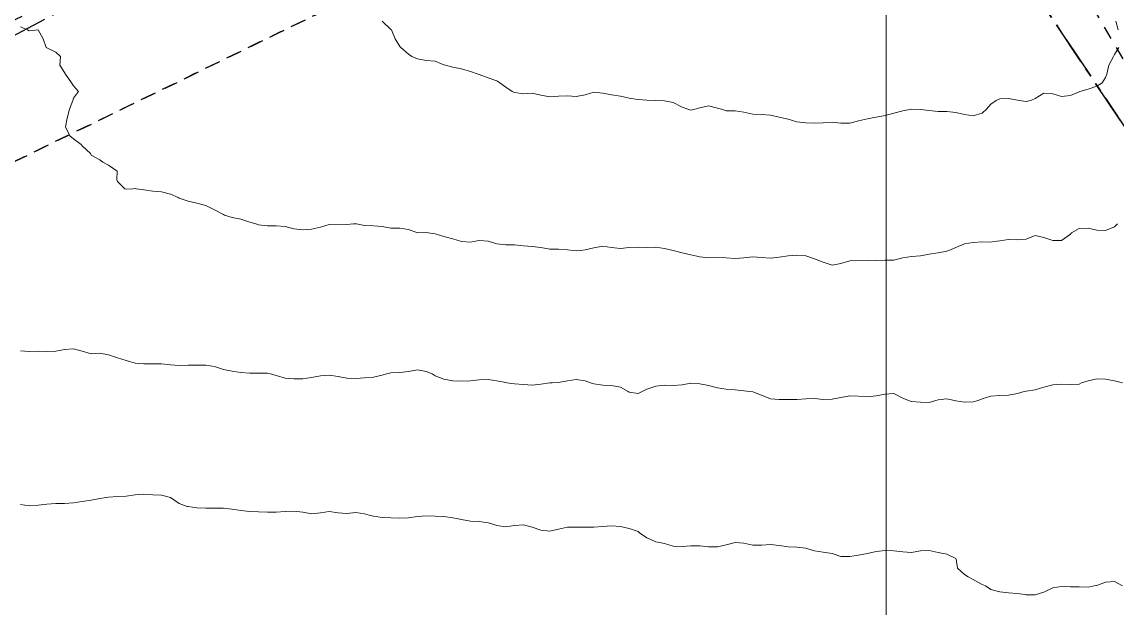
# Model space of a CAD drawing. Header units: centimetres. Extents: x 0 to 642158, y -847 to 649707.
# Drawn here: x 617417.8 to 617479.9, y 620634.5 to 620667.7 of the extents above; entities that cross this region are included whole.
import ezdxf

# ---------------------------------------------------------------- set-up
doc = ezdxf.new("R2010")
doc.units = ezdxf.units.CM
doc.header["$MEASUREMENT"] = 0
doc.linetypes.add('CENTERX2', pattern=[4, 2.5, -0.5, 0.5, -0.5])
doc.linetypes.add('JIS_02_0.7', pattern=[1.35, 0.75, -0.6])
for name, color, linetype, lineweight in [('MEV_grille', 254, 'Continuous', 9), ('WAL_parcellaire agricole', 7, 'JIS_02_0.7', 25), ('WAL_topographie 0.5', 253, 'Continuous', 20)]:
    doc.layers.add(name, color=color, linetype=linetype, lineweight=lineweight)
doc.layers.add('SPW_parcellaire cadastral', color=7, linetype='CENTERX2', lineweight=25, true_color=0xff0542)

# ---------------------------------------------------------------- blocks, each defined once
blk = doc.blocks.new('*U112')
at = {"layer": 'MEV_grille', "transparency": 33554687}
blk.add_lwpolyline([(0, 1825.476), (0, -1825.476)], dxfattribs=at)
blk = doc.blocks.new('*U113')
at = {"layer": 'MEV_grille', "color": 0, "linetype": 'ByBlock', "lineweight": -2, "transparency": 16777216}
blk.add_blockref('*U112', (2100, 0), dxfattribs=at)

msp = doc.modelspace()

# ---------------------------------------------------------------- linework, layer by layer
at = {"layer": 'SPW_parcellaire cadastral'}
for points in [[(617622.857, 620723.826), (617495.619, 620638.846), (617461.462, 620689.988), (617598.891, 620759.697), (617622.857, 620723.826)], [(617307.032, 620609.235), (617461.462, 620689.988), (617495.619, 620638.846), (617622.857, 620723.826)]]:
    msp.add_lwpolyline(points, dxfattribs=at)
at = {"layer": 'WAL_parcellaire agricole'}
for points in [[(617468.944, 620684.892), (617492.896, 620643.951), (617509.144, 620651.953), (617540.642, 620668.457), (617558.391, 620680.209), (617589.638, 620699.462), (617598.887, 620705.463), (617624.385, 620722.341), (617653.39, 620679.22), (617641.141, 620670.593), (617622.518, 620651.841), (617611.109, 620633.211), (617607.272, 620626.09), (617594.275, 620599.088), (617576.029, 620562.712), (617540.913, 620492.708)], [(617309.438, 620607.195), (617305.901, 620612.93), (617403.769, 620661.316), (617465.14, 620690.573), (617468.944, 620684.892), (617309.438, 620607.195)], [(617309.438, 620607.195), (617468.944, 620684.892)]]:
    msp.add_lwpolyline(points, dxfattribs=at)
at = {"layer": 'WAL_topographie 0.5'}
for points in [[(617417.75, 620667.432), (617418.15, 620667.25), (617418.25, 620667.205), (617418.75, 620667.25), (617418.75, 620667.25), (617418.75, 620667.25), (617419.038, 620666.75), (617419.217, 620666.25), (617419.25, 620666.229), (617419.75, 620665.988), (617420.028, 620665.75), (617419.985, 620665.25), (617420.25, 620664.841), (617420.313, 620664.75), (617420.65, 620664.25), (617420.75, 620664.083), (617421.05, 620663.75), (617420.75, 620663.375), (617420.718, 620663.25), (617420.534, 620662.75), (617420.398, 620662.25), (617420.3, 620661.75), (617420.55, 620661.25), (617420.75, 620661.068), (617421.187, 620660.75), (617421.25, 620660.683), (617421.714, 620660.25), (617421.75, 620660.15), (617422.25, 620659.88), (617422.426, 620659.75), (617422.75, 620659.583), (617423.228, 620659.25), (617423.212, 620658.75), (617423.25, 620658.662), (617423.662, 620658.25), (617423.75, 620658.221), (617424.125, 620658.25), (617424.25, 620658.264), (617424.312, 620658.25), (617424.75, 620658.181), (617425.25, 620658.104), (617425.75, 620658.076), (617426.25, 620657.945), (617426.694, 620657.75), (617426.75, 620657.717), (617427.25, 620657.536), (617427.75, 620657.434), (617428.25, 620657.297), (617428.368, 620657.25), (617428.75, 620657.059), (617429.25, 620656.779), (617429.306, 620656.75), (617429.75, 620656.612), (617430.25, 620656.517), (617430.75, 620656.346), (617431.096, 620656.25), (617431.25, 620656.197), (617431.75, 620656.141), (617432.25, 620656.141), (617432.75, 620656.111), (617433.25, 620655.967), (617433.75, 620655.917), (617434.25, 620655.96), (617434.75, 620656.073), (617435.25, 620656.22), (617435.75, 620656.212), (617436.25, 620656.22), (617436.625, 620656.25), (617436.75, 620656.257), (617436.8, 620656.25), (617437.25, 620656.167), (617437.75, 620656.139), (617438.25, 620656.116), (617438.75, 620656.01), (617439.25, 620656.005), (617439.75, 620655.938), (617440.25, 620655.75), (617440.75, 620655.763), (617440.85, 620655.75), (617441.25, 620655.699), (617441.75, 620655.546), (617442.25, 620655.407), (617442.75, 620655.25), (617442.75, 620655.25), (617443.25, 620655.221), (617443.417, 620655.25), (617443.75, 620655.318), (617444.25, 620655.273), (617444.321, 620655.25), (617444.75, 620655.135), (617445.25, 620655.077), (617445.75, 620655.064), (617446.25, 620655.011), (617446.75, 620654.976), (617447.25, 620654.923), (617447.75, 620654.832), (617448.25, 620654.821), (617448.75, 620654.794), (617449.083, 620654.75), (617449.25, 620654.725), (617449.5, 620654.75), (617449.75, 620654.779), (617450.25, 620654.894), (617450.75, 620654.995), (617451.25, 620654.922), (617451.75, 620654.852), (617452.25, 620654.922), (617452.75, 620654.94), (617453.25, 620654.926), (617453.75, 620654.94), (617454.25, 620654.862), (617454.75, 620654.75), (617454.75, 620654.75), (617455.25, 620654.625), (617455.75, 620654.505), (617456.25, 620654.389), (617456.75, 620654.335), (617457.25, 620654.36), (617457.75, 620654.341), (617458.25, 620654.3), (617458.75, 620654.341), (617459.25, 620654.386), (617459.75, 620654.35), (617460.25, 620654.308), (617460.75, 620654.365), (617461.25, 620654.437), (617461.75, 620654.483), (617462.25, 620654.442), (617462.75, 620654.274), (617462.8, 620654.25), (617463.25, 620654.08), (617463.75, 620653.92), (617464.25, 620654.014), (617464.75, 620654.165), (617465.25, 620654.179), (617465.75, 620654.161), (617466.25, 620654.19), (617466.75, 620654.196), (617467.25, 620654.203), (617467.458, 620654.25), (617467.75, 620654.326), (617468.25, 620654.407), (617468.75, 620654.442), (617469.25, 620654.538), (617469.75, 620654.615), (617470.25, 620654.708), (617470.361, 620654.75), (617470.75, 620654.922), (617471.25, 620655.125), (617471.75, 620655.201), (617472.25, 620655.23), (617472.75, 620655.229), (617472.917, 620655.25), (617473.25, 620655.292), (617473.75, 620655.375), (617474.25, 620655.358), (617474.75, 620655.399), (617475.25, 620655.593), (617475.75, 620655.488), (617476.25, 620655.32), (617476.75, 620655.321), (617477.25, 620655.669), (617477.321, 620655.75), (617477.75, 620656), (617478.25, 620656.021), (617478.75, 620655.905), (617479.25, 620655.877), (617479.75, 620656.097), (617479.924, 620656.25)], [(617438.25, 620667.75), (617438.75, 620667.278), (617438.775, 620667.25), (617438.99, 620666.75), (617439.25, 620666.317), (617439.303, 620666.25), (617439.75, 620665.881), (617439.938, 620665.75), (617440.25, 620665.607), (617440.75, 620665.521), (617441.25, 620665.471), (617441.75, 620665.279), (617441.833, 620665.25), (617442.25, 620665.144), (617442.75, 620665.048), (617443.25, 620664.898), (617443.683, 620664.75), (617443.75, 620664.717), (617444.25, 620664.524), (617444.75, 620664.361), (617444.917, 620664.25), (617445.25, 620664), (617445.625, 620663.75), (617445.75, 620663.696), (617446.25, 620663.628), (617446.75, 620663.66), (617447.25, 620663.559), (617447.75, 620663.447), (617448.25, 620663.495), (617448.75, 620663.505), (617449.25, 620663.475), (617449.75, 620663.571), (617450.25, 620663.724), (617450.75, 620663.662), (617451.25, 620663.567), (617451.75, 620663.494), (617452.25, 620663.378), (617452.75, 620663.299), (617453.25, 620663.261), (617453.75, 620663.25), (617453.751, 620663.25), (617454.25, 620663.239), (617454.75, 620663.144), (617455.25, 620662.875), (617455.573, 620662.75), (617455.75, 620662.7), (617455.964, 620662.75), (617456.25, 620662.835), (617456.75, 620662.94), (617457.25, 620662.807), (617457.477, 620662.75), (617457.75, 620662.667), (617458.25, 620662.664), (617458.75, 620662.592), (617459.25, 620662.478), (617459.75, 620662.456), (617460.25, 620662.424), (617460.75, 620662.308), (617461, 620662.25), (617461.25, 620662.184), (617461.75, 620662.045), (617462.25, 620661.976), (617462.75, 620661.967), (617463.25, 620661.985), (617463.75, 620662.014), (617464.25, 620661.964), (617464.75, 620661.962), (617465.25, 620662.088), (617465.75, 620662.213), (617465.942, 620662.25), (617466.25, 620662.312), (617466.75, 620662.404), (617467.25, 620662.528), (617467.75, 620662.665), (617468.25, 620662.75), (617468.25, 620662.75), (617468.251, 620662.75), (617468.75, 620662.742), (617469.25, 620662.679), (617469.75, 620662.634), (617470.25, 620662.623), (617470.75, 620662.565), (617471.25, 620662.464), (617471.75, 620662.388), (617472.25, 620662.525), (617472.5, 620662.75), (617472.75, 620663.038), (617473.043, 620663.25), (617473.25, 620663.34), (617473.75, 620663.354), (617474.25, 620663.265), (617474.35, 620663.25), (617474.75, 620663.183), (617475, 620663.25), (617475.25, 620663.361), (617475.75, 620663.671), (617476.25, 620663.628), (617476.75, 620663.466), (617477.25, 620663.526), (617477.75, 620663.742), (617477.783, 620663.75), (617478.25, 620663.896), (617478.75, 620664.065), (617479.054, 620664.25), (617479.25, 620664.555), (617479.316, 620664.75), (617479.43, 620665.25), (617479.685, 620665.75), (617479.75, 620665.861), (617479.994, 620666.25)], [(617479.965, 620667.25), (617479.818, 620667.75)], [(617417.75, 620649.06), (617418.25, 620649.03), (617418.75, 620649.036), (617419.25, 620649.018), (617419.75, 620649.041), (617420.25, 620649.129), (617420.75, 620649.18), (617421.25, 620649.043), (617421.75, 620648.893), (617422.25, 620648.926), (617422.75, 620648.835), (617423.019, 620648.75), (617423.25, 620648.673), (617423.75, 620648.523), (617424.25, 620648.372), (617424.75, 620648.333), (617425.25, 620648.333), (617425.75, 620648.32), (617426.25, 620648.273), (617426.5, 620648.25), (617426.75, 620648.228), (617427.25, 620648.25), (617427.25, 620648.25), (617427.75, 620648.25), (617427.751, 620648.25), (617428.25, 620648.241), (617428.75, 620648.167), (617429.25, 620648), (617429.75, 620647.909), (617430.25, 620647.831), (617430.75, 620647.793), (617431.25, 620647.804), (617431.75, 620647.791), (617431.917, 620647.75), (617432.25, 620647.662), (617432.75, 620647.511), (617433.25, 620647.47), (617433.75, 620647.481), (617434.25, 620647.542), (617434.75, 620647.654), (617435.25, 620647.677), (617435.75, 620647.603), (617436.25, 620647.509), (617436.75, 620647.486), (617437.25, 620647.539), (617437.75, 620647.564), (617438.25, 620647.677), (617438.5, 620647.75), (617438.75, 620647.812), (617439.25, 620647.837), (617439.75, 620647.888), (617440.25, 620647.984), (617440.75, 620647.9), (617441.083, 620647.75), (617441.25, 620647.653), (617441.75, 620647.453), (617442.25, 620647.355), (617442.75, 620647.337), (617443.25, 620647.368), (617443.75, 620647.413), (617444.25, 620647.439), (617444.75, 620647.37), (617445.25, 620647.26), (617445.312, 620647.25), (617445.75, 620647.192), (617446.25, 620647.146), (617446.75, 620647.122), (617447.25, 620647.17), (617447.75, 620647.241), (617447.875, 620647.25), (617448.25, 620647.277), (617448.75, 620647.37), (617449.25, 620647.431), (617449.75, 620647.355), (617450.05, 620647.25), (617450.25, 620647.193), (617450.75, 620647.123), (617451.25, 620647.1), (617451.75, 620646.995), (617452.192, 620646.75), (617452.25, 620646.719), (617452.75, 620646.644), (617452.977, 620646.75), (617453.25, 620646.883), (617453.75, 620647.057), (617454.25, 620647.115), (617454.75, 620647.093), (617455.25, 620647.131), (617455.75, 620647.222), (617456.25, 620647.186), (617456.75, 620647.097), (617457.25, 620646.96), (617457.75, 620646.886), (617458.25, 620646.853), (617458.75, 620646.798), (617459.083, 620646.75), (617459.25, 620646.732), (617459.75, 620646.559), (617460.25, 620646.35), (617460.75, 620646.31), (617461.25, 620646.303), (617461.75, 620646.306), (617462.25, 620646.348), (617462.75, 620646.358), (617463.25, 620646.309), (617463.75, 620646.329), (617464.25, 620646.425), (617464.75, 620646.504), (617465.25, 620646.487), (617465.75, 620646.458), (617466.25, 620646.504), (617466.75, 620646.607), (617467.25, 620646.647), (617467.75, 620646.385), (617468.068, 620646.25), (617468.25, 620646.199), (617468.75, 620646.145), (617469.25, 620646.132), (617469.625, 620646.25), (617469.75, 620646.292), (617470.25, 620646.347), (617470.679, 620646.25), (617470.75, 620646.233), (617471.25, 620646.161), (617471.75, 620646.176), (617472.016, 620646.25), (617472.25, 620646.333), (617472.75, 620646.491), (617473.25, 620646.54), (617473.75, 620646.557), (617474.25, 620646.648), (617474.632, 620646.75), (617474.75, 620646.779), (617475.25, 620646.852), (617475.75, 620647), (617476.25, 620647.143), (617476.75, 620647.174), (617477.25, 620647.146), (617477.75, 620647.175), (617477.887, 620647.25), (617478.25, 620647.361), (617478.75, 620647.467), (617479.25, 620647.466), (617479.75, 620647.365), (617480.212, 620647.25)], [(617417.75, 620640.361), (617418.25, 620640.278), (617418.75, 620640.325), (617419.25, 620640.377), (617419.75, 620640.406), (617420.25, 620640.406), (617420.75, 620640.448), (617421.25, 620640.521), (617421.75, 620640.594), (617422.25, 620640.689), (617422.6, 620640.75), (617422.75, 620640.773), (617423.25, 620640.805), (617423.75, 620640.825), (617424.25, 620640.898), (617424.75, 620640.94), (617425.25, 620640.905), (617425.75, 620640.875), (617426.25, 620640.75), (617426.25, 620640.75), (617426.75, 620640.404), (617427.194, 620640.25), (617427.25, 620640.24), (617427.75, 620640.171), (617428.25, 620640.142), (617428.75, 620640.15), (617429.25, 620640.146), (617429.75, 620640.09), (617430.25, 620640.01), (617430.75, 620639.966), (617431.25, 620639.945), (617431.75, 620639.911), (617432.25, 620639.917), (617432.75, 620639.955), (617433.25, 620639.967), (617433.75, 620639.92), (617434.25, 620639.829), (617434.75, 620639.877), (617435.25, 620639.959), (617435.75, 620639.88), (617436.25, 620639.848), (617436.75, 620639.894), (617437.25, 620639.823), (617437.519, 620639.75), (617437.75, 620639.686), (617438.25, 620639.616), (617438.75, 620639.603), (617439.25, 620639.581), (617439.75, 620639.592), (617440.25, 620639.679), (617440.75, 620639.706), (617441.25, 620639.687), (617441.75, 620639.673), (617442.25, 620639.601), (617442.75, 620639.5), (617443.25, 620639.417), (617443.75, 620639.385), (617444.25, 620639.314), (617444.459, 620639.25), (617444.75, 620639.155), (617445.25, 620639.091), (617445.75, 620639.161), (617446.25, 620639.194), (617446.75, 620639.076), (617447.25, 620638.896), (617447.75, 620638.838), (617448.25, 620638.95), (617448.75, 620639.06), (617449.25, 620639.077), (617449.75, 620639.075), (617450.25, 620639.068), (617450.75, 620639.102), (617451.25, 620639.15), (617451.75, 620639.11), (617452.25, 620638.987), (617452.75, 620638.815), (617452.833, 620638.75), (617453.25, 620638.464), (617453.719, 620638.25), (617453.75, 620638.24), (617454.25, 620638.145), (617454.75, 620638), (617455.25, 620637.978), (617455.75, 620638.016), (617456.25, 620638.005), (617456.75, 620637.955), (617457.25, 620637.962), (617457.75, 620638.077), (617458.25, 620638.193), (617458.75, 620638.161), (617459.25, 620638.055), (617459.75, 620638.04), (617460.25, 620638.078), (617460.75, 620638.034), (617461.25, 620637.963), (617461.75, 620637.929), (617462.25, 620637.878), (617462.679, 620637.75), (617462.75, 620637.726), (617463.25, 620637.656), (617463.75, 620637.569), (617464.25, 620637.409), (617464.75, 620637.41), (617465.25, 620637.485), (617465.75, 620637.58), (617466.25, 620637.693), (617466.75, 620637.75), (617466.75, 620637.75), (617466.75, 620637.75), (617467.25, 620637.73), (617467.75, 620637.671), (617468.25, 620637.628), (617468.75, 620637.724), (617469.25, 620637.739), (617469.75, 620637.639), (617470.25, 620637.536), (617470.75, 620637.29), (617470.786, 620637.25), (617470.845, 620636.75), (617471.25, 620636.396), (617471.456, 620636.25), (617471.75, 620636.099), (617472.25, 620635.827), (617472.432, 620635.75), (617472.75, 620635.531), (617473.25, 620635.398), (617473.75, 620635.353), (617474.25, 620635.306), (617474.667, 620635.25), (617474.75, 620635.241), (617475.25, 620635.23), (617475.317, 620635.25), (617475.75, 620635.391), (617476.25, 620635.638), (617476.75, 620635.705), (617477.25, 620635.687), (617477.75, 620635.687), (617478.25, 620635.674), (617478.607, 620635.75), (617478.75, 620635.769), (617479.25, 620635.946), (617479.75, 620635.987), (617480.202, 620635.75)]]:
    msp.add_lwpolyline(points, dxfattribs=at)

# ---------------------------------------------------------------- block references
at = {"layer": 'MEV_grille', "transparency": 33554687}
msp.add_blockref('*U113', (615366.814, 620593.644), dxfattribs=at)

doc.saveas('drawing.dxf')
